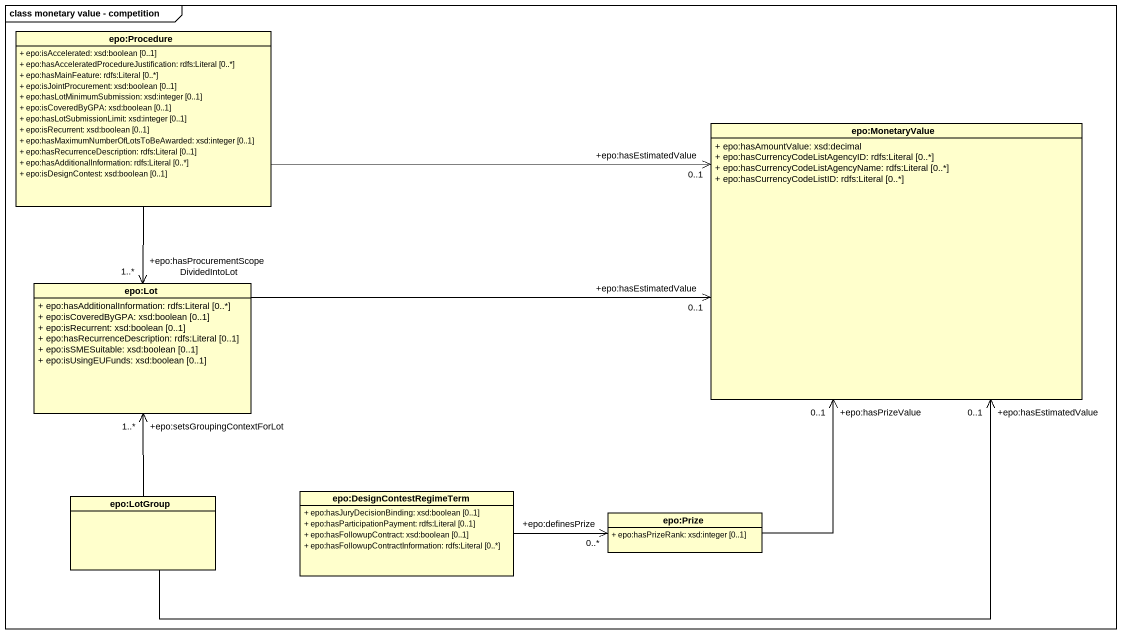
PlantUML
@startuml
mainframe class monetary value - competition
hide circle
hide empty members
skinparam classAttributeIconSize 0
class "epo:Procedure" as epo_Procedure {
  + epo:isAccelerated: xsd:boolean [0..1]
  + epo:hasAcceleratedProcedureJustification: rdfs:Literal [0..*]
  + epo:hasMainFeature: rdfs:Literal [0..*]
  + epo:isJointProcurement: xsd:boolean [0..1]
  + epo:hasLotMinimumSubmission: xsd:integer [0..1]
  + epo:isCoveredByGPA: xsd:boolean [0..1]
  + epo:hasLotSubmissionLimit: xsd:integer [0..1]
  + epo:isRecurrent: xsd:boolean [0..1]
  + epo:hasMaximumNumberOfLotsToBeAwarded: xsd:integer [0..1]
  + epo:hasRecurrenceDescription: rdfs:Literal [0..1]
  + epo:hasAdditionalInformation: rdfs:Literal [0..*]
  + epo:isDesignContest: xsd:boolean [0..1]
}
class "epo:MonetaryValue" as epo_MonetaryValue {
  + epo:hasAmountValue: xsd:decimal
  + epo:hasCurrencyCodeListAgencyID: rdfs:Literal [0..*]
  + epo:hasCurrencyCodeListAgencyName: rdfs:Literal [0..*]
  + epo:hasCurrencyCodeListID: rdfs:Literal [0..*]
}
class "epo:Lot" as epo_Lot {
  + epo:hasAdditionalInformation: rdfs:Literal [0..*]
  + epo:isCoveredByGPA: xsd:boolean [0..1]
  + epo:isRecurrent: xsd:boolean [0..1]
  + epo:hasRecurrenceDescription: rdfs:Literal [0..1]
  + epo:isSMESuitable: xsd:boolean [0..1]
  + epo:isUsingEUFunds: xsd:boolean [0..1]
}
class "epo:LotGroup" as epo_LotGroup
class "epo:DesignContestRegimeTerm" as epo_DesignContestRegimeTerm {
  + epo:hasJuryDecisionBinding: xsd:boolean [0..1]
  + epo:hasParticipationPayment: rdfs:Literal [0..1]
  + epo:hasFollowupContract: xsd:boolean [0..1]
  + epo:hasFollowupContractInformation: rdfs:Literal [0..*]
}
class "epo:Prize" as epo_Prize {
  + epo:hasPrizeRank: xsd:integer [0..1]
}
epo_Procedure -right-> "+epo:hasEstimatedValue\n0..1" epo_MonetaryValue
epo_Procedure --> "+epo:hasProcurementScopeDividedIntoLot\n1..*" epo_Lot
epo_Lot -right-> "+epo:hasEstimatedValue\n0..1" epo_MonetaryValue
epo_LotGroup -right-> "+epo:hasEstimatedValue\n0..1" epo_MonetaryValue
epo_LotGroup -up-> "+epo:setsGroupingContextForLot\n1..*" epo_Lot
epo_DesignContestRegimeTerm -right-> "+epo:definesPrize\n0..*" epo_Prize
epo_Prize -up-> "+epo:hasPrizeValue\n0..1" epo_MonetaryValue
@enduml
